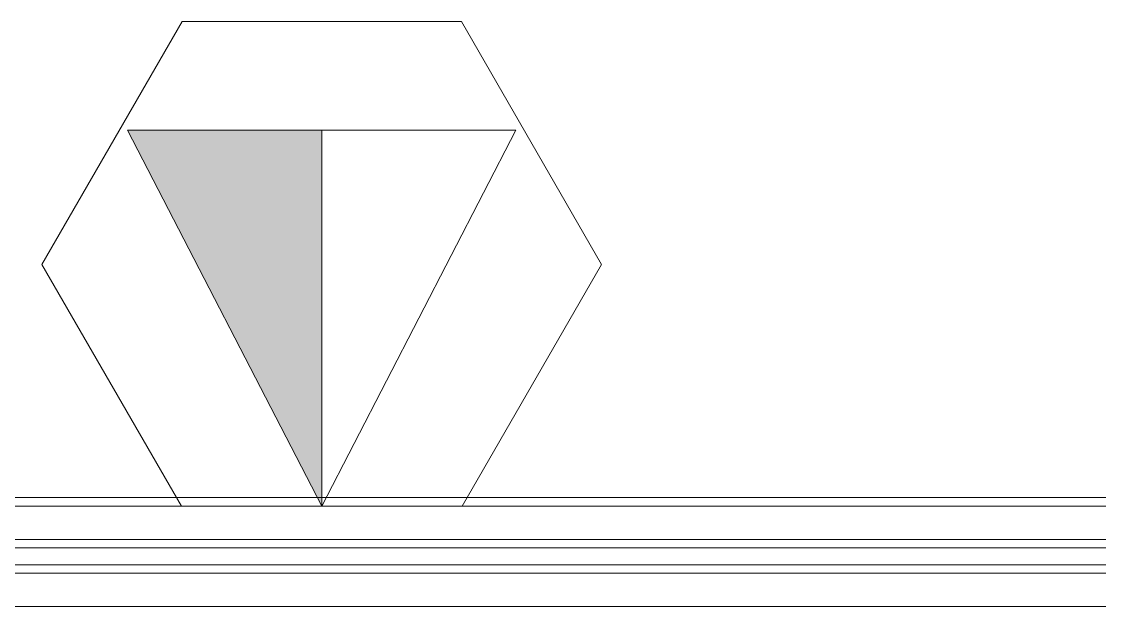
# Model space of a CAD drawing. Header units: inches. Extents: x -1106 to 1409, y -1111 to 918.
# Drawn here: x 46.07 to 78.29, y 483.04 to 500.53 of the extents above; entities that cross this region are included whole.
import ezdxf

# ---------------------------------------------------------------- set-up
doc = ezdxf.new("R2010")
doc.units = ezdxf.units.IN
doc.header["$MEASUREMENT"] = 0
for name, color, linetype, lineweight in [('A-ANNO-NOTE', 131, 'Continuous', 9), ('A-GENM', 13, 'Continuous', 9), ('I-FURN', 30, 'Continuous', 9)]:
    doc.layers.add(name, color=color, linetype=linetype, lineweight=lineweight)

# ---------------------------------------------------------------- blocks, each defined once
blk = doc.blocks.new('Generic Model Adjustable Table - Default-V65-7TH FLOOR TELECOM UNDERFLOOR ROUTING PLAN')
at = {"layer": 'A-GENM', "color": 53}
blk.add_line((-35.5, 12), (35.5, 12), dxfattribs=at)
blk = doc.blocks.new('Workstation 3D - Workstation 3D-5467613-7TH FLOOR TELECOM UNDERFLOOR ROUTING PLAN')
at = {"layer": 'I-FURN', "color": 53}
for p, q in [((46.5, -59), (46.5, 16)), ((45.5, -59), (45.5, 15)), ((44.5, 14.25), (44.5, -59)), ((43.5, 14), (43.5, -59)), ((44.75, 14), (44.75, -59)), ((45.25, -59), (45.25, 14)), ((43.5, 12), (43.5, -59))]:
    blk.add_line(p, q, dxfattribs=at)
blk = doc.blocks.new('18433_1 - AEO NY - CENTRAL_rvt-1-7TH FLOOR TELECOM UNDERFLOOR ROUTING PLAN')
at = {"color": 53, "lineweight": 9}
for name, p, rotation in [('Generic Model Adjustable Table - Default-V65-7TH FLOOR TELECOM UNDERFLOOR ROUTING PLAN', (57.544, 498.292), 180), ('Workstation 3D - Workstation 3D-5467613-7TH FLOOR TELECOM UNDERFLOOR ROUTING PLAN', (34.044, 439.537), 89.9999999999999)]:
    blk.add_blockref(name, p, dxfattribs=dict(at, rotation=rotation))

msp = doc.modelspace()

# ---------------------------------------------------------------- block references
at = {"lineweight": 5}
msp.add_blockref('18433_1 - AEO NY - CENTRAL_rvt-1-7TH FLOOR TELECOM UNDERFLOOR ROUTING PLAN', (0, 0), dxfattribs=at)

# ---------------------------------------------------------------- next in the draw order: hatches: boundary and pattern name
at = {"layer": 'A-ANNO-NOTE'}
msp.add_hatch(color=256, dxfattribs=at).paths.add_polyline_path([(55.044, 486.037), (55.044, 497.287), (49.237, 497.287), (51.91, 492.109)], flags=0)

# ---------------------------------------------------------------- next in the draw order: linework, layer by layer
for p, q in [((50.87, 500.531), (46.676, 493.267)), ((50.87, 500.531), (59.218, 500.531)), ((59.218, 500.531), (63.411, 493.267)), ((55.044, 497.287), (49.237, 497.287)), ((49.237, 497.287), (55.044, 486.037)), ((55.044, 486.037), (55.044, 497.287)), ((55.044, 497.287), (55.044, 486.037)), ((50.85, 486.037), (46.676, 493.267)), ((59.237, 486.037), (63.411, 493.267)), ((50.85, 486.037), (59.237, 486.037))]:
    msp.add_line(p, q, dxfattribs=at)
at = {"layer": 'A-ANNO-NOTE', "lineweight": 20}
for p, q in [((49.237, 497.287), (55.044, 486.037)), ((60.85, 497.287), (49.237, 497.287)), ((55.044, 486.037), (60.85, 497.287))]:
    msp.add_line(p, q, dxfattribs=at)

doc.saveas('drawing.dxf')
